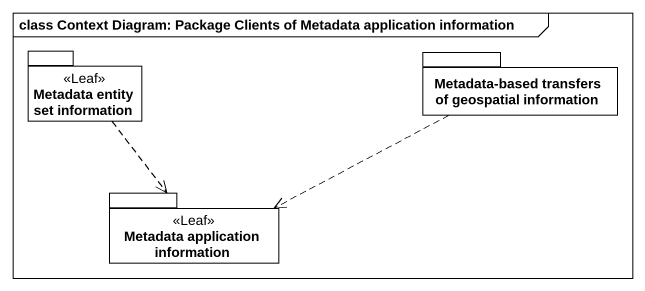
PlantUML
@startuml
mainframe class Context Diagram: Package Clients of Metadata application information
package "Metadata entity set information" as Metadata_entity_set <<Leaf>> {
}
package "Metadata-based transfers of geospatial information" as Metadata_based_transfers_of {
}
package "Metadata application information" as Metadata_application <<Leaf>> {
}
Metadata_entity_set ..> Metadata_application
Metadata_based_transfers_of .left.> Metadata_application
@enduml
